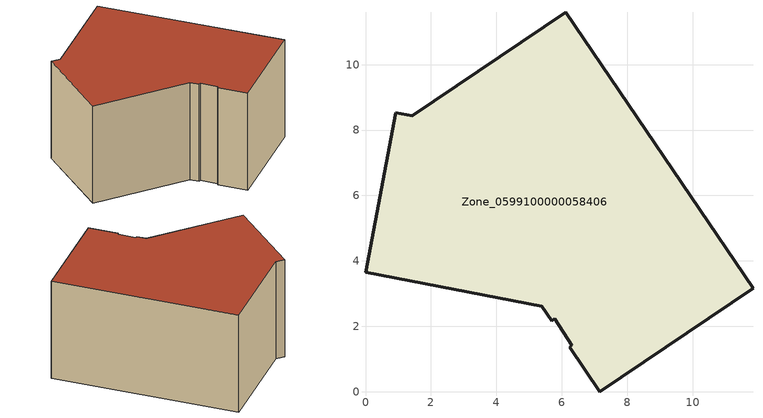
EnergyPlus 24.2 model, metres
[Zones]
Zone_0599100000058406
 floor ground (C_G): 6.25,1.35 6.3,1.42 5.78,2.23 5.69,2.17 5.39,2.61 0,3.65 0.93,8.53 1.44,8.43 6.12,11.6 11.85,3.17 7.17,0 z0
 wall outside (C_F): 1.44,8.43 0.93,8.53 0,3.65 5.39,2.61 5.69,2.17 5.78,2.23 6.3,1.42 6.25,1.35 7.17,0 11.85,3.17 6.12,11.6 1.44,8.43 z0:5.78
 roof outside (C_R): 6.3,1.42 6.25,1.35 7.17,0 11.85,3.17 6.12,11.6 1.44,8.43 0.93,8.53 0,3.65 5.39,2.61 5.69,2.17 5.78,2.23 z5.78
[BUILDING]
Pand.0599100000058406: North Axis=0; Terrain=City; Loads Convergence Tolerance Value=0.04; Temperature Convergence Tolerance Value=0.4; Solar Distribution=FullExterior; Maximum Number of Warmup Days=25; Minimum Number of Warmup Days=1
[Site:Location]
Rotterdam.The.Hague.AP_ZH_NLD Design_Conditions: Latitude=51.96; Longitude=4.45; Time Zone=1; Elevation=-4.5
[SITE:GROUNDTEMPERATURE:BUILDINGSURFACE]
18, 18, 18, 18, 18, 18, 18, 18, 18, 18, 18, 18
[MATERIAL] Thermal Absorptance=0.9; Solar Absorptance=0.7; Visible Absorptance=0.7
Name | Roughness | Thickness | Conductivity | Density | Specific Heat
G.TC.1975-1991 | MediumSmooth | 0.15 | 0.288461 | 540 | 1210
F.TC.1975-1991 | Rough | 0.3 | 0.230769 | 1920 | 840
R.TC.1975-1991 | MediumRough | 0.2 | 0.153846 | 1500 | 1000
[CONSTRUCTION]
C_G: G.TC.1975-1991
C_F: F.TC.1975-1991
C_R: R.TC.1975-1991
[ZONE]
Zone_0599100000058406: Type=1; Multiplier=1; Ceiling Height=Autocalculate; Volume=Autocalculate; Floor Area=autocalculate; Part of Total Floor Area=Yes
[ZONEINFILTRATION:DESIGNFLOWRATE]
Infil_Zone_0599100000058406: Zone or ZoneList or Space or SpaceList=Zone_0599100000058406; Schedule=AlwaysOn; Design Flow Rate Calculation Method=Flow/Area; Flow Rate per Floor Area=0.003; Constant Term Coefficient=1; Temperature Term Coefficient=0; Velocity Term Coefficient=0; Velocity Squared Term Coefficient=0
[HVACTEMPLATE:ZONE:IDEALLOADSAIRSYSTEM]
Zone_0599100000058406: Maximum Heating Supply Air Temperature=50; Minimum Cooling Supply Air Temperature=13; Maximum Heating Supply Air Humidity Ratio=0.0156; Minimum Cooling Supply Air Humidity Ratio=0.0077; Heating Limit=NoLimit; Cooling Limit=NoLimit; Dehumidification Control Type=ConstantSensibleHeatRatio; Cooling Sensible Heat Ratio=0.7; Dehumidification Setpoint=60; Humidification Control Type=None; Humidification Setpoint=30; Outdoor Air Method=None; Outdoor Air Flow Rate per Person=0.00944; Outdoor Air Flow Rate per Zone Floor Area=0; Outdoor Air Flow Rate per Zone=0; Demand Controlled Ventilation Type=None; Outdoor Air Economizer Type=NoEconomizer; Heat Recovery Type=None; Sensible Heat Recovery Effectiveness=0.7; Latent Heat Recovery Effectiveness=0.65
[ZONECONTROL:THERMOSTAT]
ThermostatControl_Zone_0599100000058406: Zone or ZoneList=Zone_0599100000058406; Control Type Schedule=DualSetpointControlType; Control 1=Thermostat_Zone_0599100000058406; Temperature Difference Between Cutout And Setpoint=0
[THERMOSTATSETPOINT:DUALSETPOINT]
Thermostat_Zone_0599100000058406: Heating Setpoint Temperature Schedule=HeatingSetpoint_Zone_0599100000058406; Cooling Setpoint Temperature Schedule=CoolingSetpoint_Zone_0599100000058406
[SCHEDULE:COMPACT]
HeatingSetpoint_Zone_0599100000058406: Through: 12/31, For: AllDays, Until: 24:00, 21
CoolingSetpoint_Zone_0599100000058406: Through: 12/31, For: AllDays, Until: 24:00, 24
DualSetpointControlType: Through: 12/31, For: AllDays, Until: 24:00, 4
AlwaysOn: Through: 12/31, For: AllDays, Until: 24:00, 1
